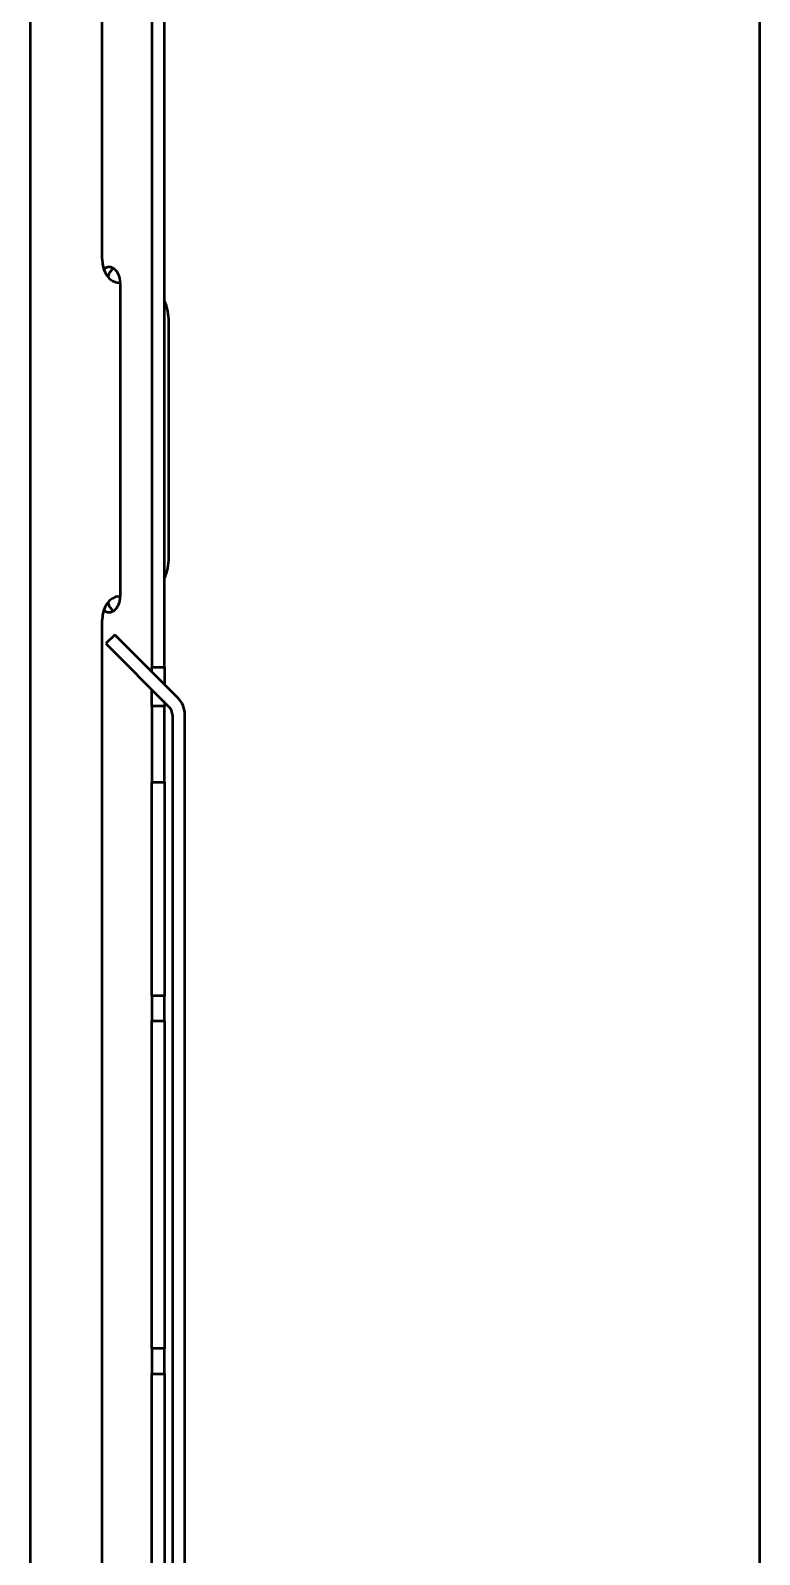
# Model space of a CAD drawing. Header units: millimetres. Extents: x 0 to 461941, y -159644 to 4828.
# Drawn here: x 401838.6 to 401931.6, y -38986.7 to -38792.4 of the extents above; entities that cross this region are included whole.
import ezdxf

# ---------------------------------------------------------------- set-up
doc = ezdxf.new("R2010")
doc.units = ezdxf.units.MM
doc.layers.add('AM_BOR', color=4, linetype='Continuous')
doc.layers.add('Xref Conv Decant Empty Tote$0$B', color=4, linetype='Continuous')
doc.layers.add('Xref Conv Decant Product Tote$0$Conv- Product decant', color=3, linetype='Continuous', lineweight=50)
doc.layers.add('Xref Conv Decant Product Tote$0$Dims', color=7, linetype='Continuous', lineweight=50)

# ---------------------------------------------------------------- blocks, each defined once
blk = doc.blocks.new('Xref Conv Decant Empty Tote')
at = {"layer": 'Xref Conv Decant Empty Tote$0$B'}
blk.add_line((401931.57, 4827.65), (401931.57, -65240.52), dxfattribs=at)
blk = doc.blocks.new('Xref Conv Decant Product Tote$0$A$C488F5DB0')
for p, q in [((146.39, 24.5), (680.39, 24.5)), ((168.89, 15.34), (302.89, 15.34)), ((299.88, 14.89), (291.83, 6.84)), ((292.96, 5.71), (301.01, 13.75)), ((301.01, 13.75), (299.88, 14.89)), ((348.89, 15.34), (477.89, 15.34)), ((305.89, 13.22), (305.89, 13.06)), ((345.89, 13.06), (305.89, 13.06)), ((345.89, 13.06), (345.89, 13.22)), ((167.39, 9), (204.39, 9)), ((204.39, 9), (206.79, 9)), ((206.79, 9), (206.79, 7.4)), ((210, 9), (206.79, 9)), ((210, 7.4), (210, 9)), ((210, 9), (212.39, 9)), ((212.39, 9), (249.39, 9)), ((249.39, 9), (251.79, 9)), ((251.79, 9), (251.79, 7.4)), ((255, 9), (251.79, 9)), ((255, 7.4), (255, 9)), ((255, 9), (257.39, 9)), ((257.39, 9), (278.39, 9)), ((278.39, 9), (282.22, 9)), ((282.22, 9), (282.22, 7.4)), ((291.89, 9), (282.22, 9)), ((291.89, 7.4), (291.89, 9)), ((291.89, 9), (293.99, 9)), ((296.26, 9), (296.89, 9)), ((296.89, 9), (296.89, 7.4)), ((529.89, 9), (296.89, 9)), ((290.77, 6.4), (111.39, 6.4)), ((204.39, 7.4), (167.39, 7.4)), ((206.79, 7.4), (204.39, 7.4)), ((206.79, 7.4), (210, 7.4)), ((212.39, 7.4), (210, 7.4)), ((249.39, 7.4), (212.39, 7.4)), ((251.79, 7.4), (249.39, 7.4)), ((251.79, 7.4), (255, 7.4)), ((257.39, 7.4), (255, 7.4)), ((278.39, 7.4), (257.39, 7.4)), ((282.22, 7.4), (278.39, 7.4)), ((282.22, 7.4), (291.89, 7.4)), ((292.39, 7.4), (291.89, 7.4)), ((296.89, 7.4), (294.66, 7.4)), ((296.89, 7.4), (529.89, 7.4)), ((310.89, 6.86), (340.89, 6.86)), ((111.39, 4.8), (290.77, 4.8))]:
    blk.add_line(p, q)
for radius in [1.5, 3.1]:
    blk.add_arc((290.77, 7.9), radius, 270, 315)
for centre, major_axis, start_param, end_param in [((302.89, 13.22), (3, 0), 0, 1.570796), ((305.89, 14.47), (-2, 0), 5.781364, 7.853982), ((305.89, 13.34), (-2, 0), 5.109642, 5.871668), ((348.89, 13.22), (-3, 0), 4.712389, 6.283185), ((345.89, 14.47), (2, 0), 4.712389, 6.785006), ((345.89, 13.34), (-2, 0), 3.553109, 4.315136), ((310.89, 10.39), (-5, 0), 1.009679, 1.570796), ((340.89, 10.39), (-5, 0), 1.570796, 2.131914)]:
    blk.add_ellipse(centre, major_axis=major_axis, ratio=0.707107, start_param=start_param, end_param=end_param)
blk = doc.blocks.new('Xref Conv Decant Product Tote')
at = {"layer": 'Xref Conv Decant Product Tote$0$Dims'}
blk.add_line((401931.57, -33844.6), (401931.57, -51149.79), dxfattribs=at)
at = {"layer": 'Xref Conv Decant Product Tote$0$Conv- Product decant', "rotation": 90}
blk.add_blockref('Xref Conv Decant Product Tote$0$A$C488F5DB0', (401863.07, -39170.49), dxfattribs=at)
blk = doc.blocks.new('Xref Conv Decant In')
blk.add_line((401931.57, -51149.79), (401931.57, -33844.6))

msp = doc.modelspace()

# ---------------------------------------------------------------- block references
for name in ['Xref Conv Decant Empty Tote', 'Xref Conv Decant Product Tote']:
    msp.add_blockref(name, (0, 0))
at = {"layer": 'AM_BOR'}
for name in ['Xref Conv Decant Product Tote', 'Xref Conv Decant In']:
    msp.add_blockref(name, (0, 0), dxfattribs=at)

doc.saveas('drawing.dxf')
